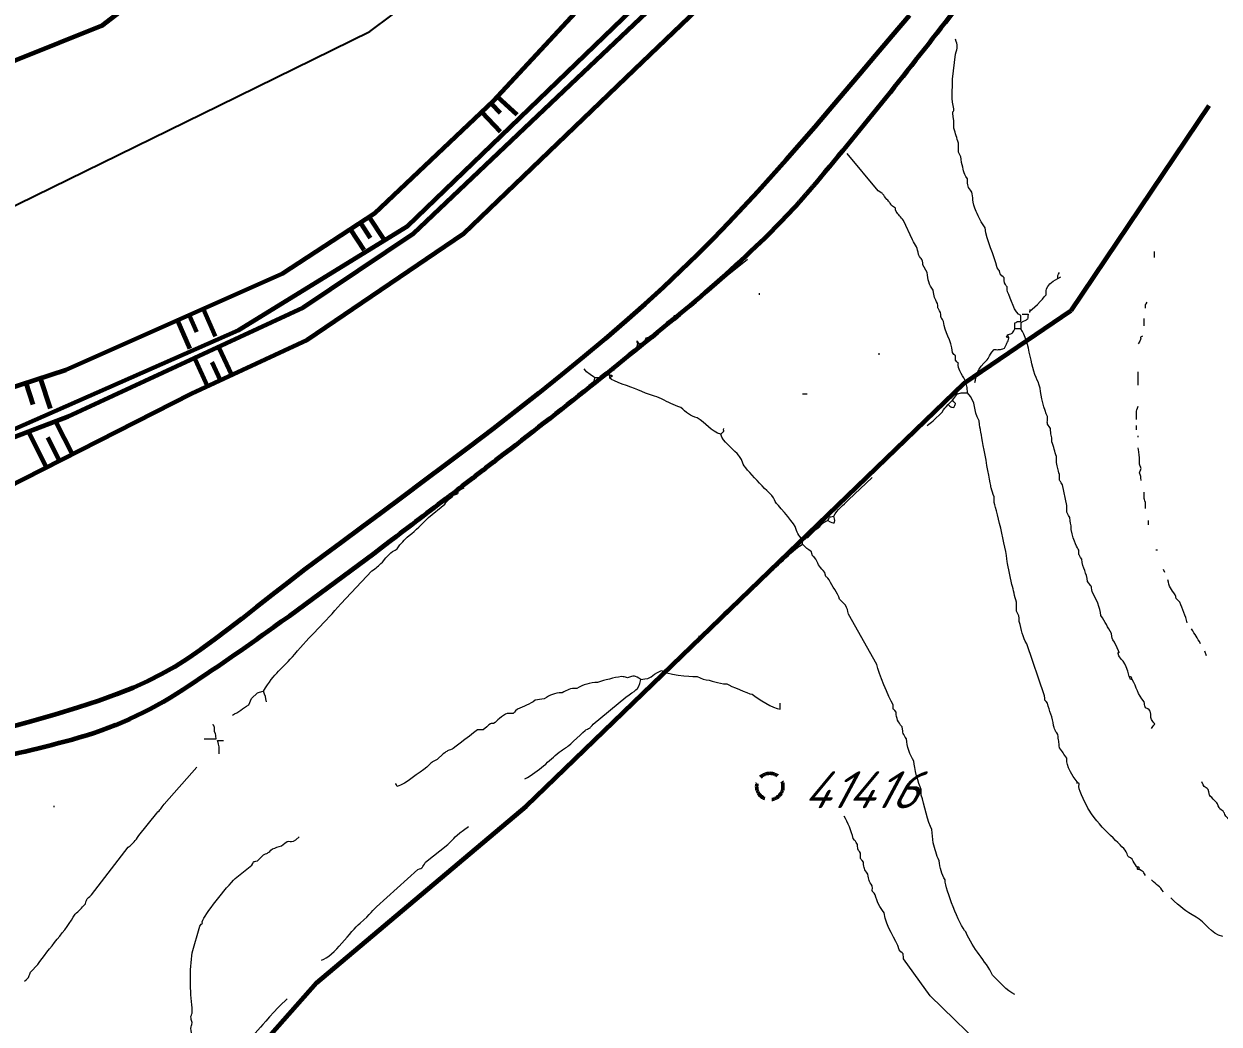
# Model space of a CAD drawing. Header units: centimetres. Extents: x -1591 to 2988, y -2086 to 1278.
# Drawn here: x 1342.4 to 1666.3, y -855.1 to -584.2 of the extents above; entities that cross this region are included whole.
import ezdxf

# ---------------------------------------------------------------- set-up
doc = ezdxf.new("R2010")
doc.units = ezdxf.units.CM
doc.header["$MEASUREMENT"] = 0
doc.linetypes.add('DASHED', pattern=[7, 5, -2, 0])
for name, color, linetype in [('layer 1', 7, 'Continuous'), ('Lines', 10, 'Continuous'), ('Дороги', 210, 'Continuous'), ('Свердловини', 90, 'Continuous')]:
    doc.layers.add(name, color=color, linetype=linetype)
doc.styles.add('style1', font='isocpeur_0.ttf', dxfattribs={"oblique": 15, "height": 10})

msp = doc.modelspace()

# ---------------------------------------------------------------- linework, layer by layer
at = {"layer": 'layer 1', "lineweight": 20}
for points, knots in [([(1612.962, -662.742), (1612.962, -662.742), (1614.572, -662.742), (1614.572, -662.742), (1614.572, -662.742), (1614.364, -664.802), (1614.551, -663.963), (1612.56, -665.156), (1612.56, -665.156), (1612.56, -665.156), (1612.56, -666.765), (1612.56, -666.765), (1612.56, -666.765), (1612.56, -666.765), (1610.951, -666.765), (1610.951, -666.765), (1610.951, -666.765), (1610.951, -666.765), (1610.951, -665.156), (1610.951, -665.156), (1610.951, -665.156), (1612.114, -664.655), (1611.097, -664.869), (1612.56, -664.754), (1612.56, -664.754), (1612.56, -664.754), (1612.56, -663.144), (1612.56, -663.144), (1612.56, -663.144), (1610.689, -662.547), (1610.047, -658.556), (1608.939, -656.707), (1608.939, -656.707), (1608.802, -654.925), (1609.036, -655.855), (1608.134, -654.293), (1608.134, -654.293), (1607.934, -652.265), (1608.478, -653.599), (1606.927, -651.879), (1606.927, -651.879), (1606.637, -650.494), (1607.042, -651.531), (1606.123, -650.269), (1606.123, -650.269), (1605.446, -646.688), (1603.182, -643.022), (1602.904, -639.406), (1602.904, -639.406), (1601.77, -637.969), (1601.223, -636.556), (1600.49, -634.981), (1600.49, -634.981), (1599.208, -632.357), (1599.73, -630.955), (1599.283, -629.75), (1599.283, -629.75), (1598.148, -628.205), (1598.119, -628.098), (1598.076, -626.129), (1598.076, -626.129), (1596.869, -624.435), (1597.081, -623.598), (1596.467, -621.704), (1596.467, -621.704), (1596.432, -620.111), (1596.345, -620.217), (1595.662, -618.887), (1595.662, -618.887), (1595.662, -618.887), (1595.662, -616.473), (1595.662, -616.473), (1595.662, -616.473), (1595.187, -615.099), (1594.896, -613.809), (1594.455, -612.45), (1594.455, -612.45), (1594.455, -612.45), (1594.455, -610.438), (1594.455, -610.438), (1594.455, -610.438), (1593.769, -606.506), (1594.45, -608.689), (1594.455, -607.219), (1594.455, -607.219), (1593.696, -604.88), (1594.053, -601.791), (1594.053, -599.173), (1594.053, -599.173), (1594.053, -599.173), (1594.857, -592.333), (1594.857, -592.333), (1594.857, -592.333), (1595.42, -590.599), (1595.529, -590.04), (1594.857, -588.31)], [0, 0, 0, 0, 0.04, 0.04, 0.04, 0.04, 0.08, 0.08, 0.08, 0.08, 0.12, 0.12, 0.12, 0.12, 0.16, 0.16, 0.16, 0.16, 0.2, 0.2, 0.2, 0.2, 0.24, 0.24, 0.24, 0.24, 0.28, 0.28, 0.28, 0.28, 0.32, 0.32, 0.32, 0.32, 0.36, 0.36, 0.36, 0.36, 0.4, 0.4, 0.4, 0.4, 0.44, 0.44, 0.44, 0.44, 0.48, 0.48, 0.48, 0.48, 0.52, 0.52, 0.52, 0.52, 0.56, 0.56, 0.56, 0.56, 0.6, 0.6, 0.6, 0.6, 0.64, 0.64, 0.64, 0.64, 0.68, 0.68, 0.68, 0.68, 0.72, 0.72, 0.72, 0.72, 0.76, 0.76, 0.76, 0.76, 0.8, 0.8, 0.8, 0.8, 0.84, 0.84, 0.84, 0.84, 0.88, 0.88, 0.88, 0.88, 0.92, 0.92, 0.92, 0.92, 1, 1, 1, 1]), ([(1595.662, -682.456), (1595.179, -683.674), (1595.26, -682.861), (1595.26, -684.468), (1595.26, -684.468), (1596.751, -683.985), (1596.411, -684.066), (1598.076, -684.066), (1598.076, -684.066), (1597.983, -679.791), (1596.511, -679.96), (1595.662, -677.226), (1595.662, -677.226), (1595.497, -675.127), (1596.008, -676.829), (1594.857, -675.214), (1594.857, -675.214), (1594.692, -673.115), (1595.203, -674.818), (1594.053, -673.203), (1594.053, -673.203), (1593.775, -669.592), (1591.873, -667.807), (1591.639, -664.754), (1591.639, -664.754), (1590.737, -663.191), (1590.971, -664.121), (1590.834, -662.339), (1590.834, -662.339), (1589.932, -660.777), (1590.166, -661.707), (1590.029, -659.925), (1590.029, -659.925), (1589.212, -658.509), (1588.954, -658.023), (1588.822, -656.304), (1588.822, -656.304), (1587.683, -654.753), (1587.257, -653.478), (1587.213, -651.476), (1587.213, -651.476), (1587.213, -651.476), (1586.044, -649.444), (1586.044, -649.444), (1586.044, -649.444), (1585.818, -647.562), (1585.868, -648.283), (1584.799, -646.648), (1584.799, -646.648), (1584.655, -644.769), (1584.017, -644.172), (1583.189, -642.625), (1583.189, -642.625), (1583.189, -642.625), (1580.775, -637.395), (1580.775, -637.395), (1580.775, -637.395), (1579.911, -636.458), (1579.528, -635.923), (1578.764, -634.981), (1578.764, -634.981), (1578.278, -633.335), (1579.107, -634.533), (1577.557, -633.371), (1577.557, -633.371), (1576.868, -632.229), (1576.961, -632.396), (1575.947, -631.36), (1575.947, -631.36), (1574.937, -629.897), (1575.399, -630.359), (1573.936, -629.348), (1573.936, -629.348), (1573.936, -629.348), (1565.487, -619.29), (1565.487, -619.29)], [0, 0, 0, 0, 0.05, 0.05, 0.05, 0.05, 0.1, 0.1, 0.1, 0.1, 0.15, 0.15, 0.15, 0.15, 0.2, 0.2, 0.2, 0.2, 0.25, 0.25, 0.25, 0.25, 0.3, 0.3, 0.3, 0.3, 0.35, 0.35, 0.35, 0.35, 0.4, 0.4, 0.4, 0.4, 0.45, 0.45, 0.45, 0.45, 0.5, 0.5, 0.5, 0.5, 0.55, 0.55, 0.55, 0.55, 0.6, 0.6, 0.6, 0.6, 0.65, 0.65, 0.65, 0.65, 0.7, 0.7, 0.7, 0.7, 0.75, 0.75, 0.75, 0.75, 0.8, 0.8, 0.8, 0.8, 0.85, 0.85, 0.85, 0.85, 0.9, 0.9, 0.9, 0.9, 1, 1, 1, 1]), ([(1502.32, -678.031), (1502.32, -678.031), (1502.32, -678.031), (1502.32, -678.031), (1502.32, -678.031), (1502.78, -676.472), (1501.914, -677.591), (1503.527, -676.421), (1503.527, -676.421), (1505.359, -673.491), (1508.471, -673.693), (1508.757, -670.789), (1508.757, -670.789), (1508.757, -670.789), (1509.16, -670.789), (1509.16, -670.789), (1509.16, -670.789), (1510.939, -670.265), (1510.076, -670.765), (1511.171, -669.179), (1511.171, -669.179), (1512.891, -668.685), (1512.155, -668.969), (1513.585, -667.57), (1513.585, -667.57), (1515.231, -667.085), (1514.033, -667.912), (1515.195, -666.363), (1515.195, -666.363), (1516.596, -665.445), (1515.86, -666.121), (1516.804, -664.754), (1516.804, -664.754), (1518.623, -663.967), (1517.672, -664.707), (1518.816, -663.144), (1518.816, -663.144), (1520.536, -662.65), (1519.799, -662.934), (1521.23, -661.535), (1521.23, -661.535), (1522.627, -660.591), (1523.187, -659.98), (1524.448, -658.718), (1524.448, -658.718), (1525.831, -657.814), (1527.106, -656.825), (1528.472, -655.902), (1528.472, -655.902), (1528.472, -655.902), (1538.53, -647.855), (1538.53, -647.855)], [0, 0, 0, 0, 0.0714286, 0.0714286, 0.0714286, 0.0714286, 0.1428571, 0.1428571, 0.1428571, 0.1428572, 0.2142857, 0.2142857, 0.2142857, 0.2142857, 0.2857143, 0.2857143, 0.2857143, 0.2857143, 0.3571429, 0.3571429, 0.3571429, 0.3571429, 0.4285714, 0.4285714, 0.4285714, 0.4285714, 0.5, 0.5, 0.5, 0.5, 0.5714286, 0.5714286, 0.5714286, 0.5714286, 0.6428571, 0.6428571, 0.6428571, 0.6428572, 0.7142857, 0.7142857, 0.7142857, 0.7142857, 0.7857143, 0.7857143, 0.7857143, 0.7857143, 0.8571429, 0.8571429, 0.8571429, 0.8571429, 1, 1, 1, 1]), ([(1614.974, -661.535), (1614.974, -661.535), (1614.974, -661.535), (1614.974, -661.535), (1614.974, -661.535), (1614.974, -661.535), (1614.974, -661.937), (1614.974, -661.937), (1614.974, -661.937), (1616.586, -660.951), (1619.361, -657.607), (1619.4, -657.511), (1619.4, -657.511), (1619.537, -657.176), (1618.575, -655.108), (1622.618, -653.086), (1622.618, -653.086), (1622.618, -651.65), (1622.575, -652.404), (1623.021, -651.476)], [0, 0, 0, 0, 0.1666667, 0.1666667, 0.1666667, 0.1666667, 0.3333333, 0.3333333, 0.3333333, 0.3333333, 0.5, 0.5, 0.5, 0.5, 0.6666667, 0.6666667, 0.6666667, 0.6666667, 1, 1, 1, 1]), ([(1608.939, -668.375), (1608.756, -669.12), (1608.15, -668.729), (1609.341, -669.179), (1609.341, -669.179), (1609.341, -669.179), (1608.939, -668.375), (1608.939, -668.375), (1608.939, -668.375), (1610.633, -667.887), (1609.983, -668.313), (1610.951, -666.765)], [0, 0, 0, 0, 0.25, 0.25, 0.25, 0.25, 0.5, 0.5, 0.5, 0.5, 1, 1, 1, 1]), ([(1641.931, -760.912), (1642.318, -761.938), (1641.709, -761.329), (1642.735, -761.716), (1642.735, -761.716), (1642.348, -760.69), (1642.957, -761.299), (1641.931, -760.912), (1641.931, -760.912), (1641.014, -756.563), (1639.381, -756.151), (1639.114, -755.279), (1639.114, -755.279), (1638.422, -753.019), (1640.402, -756.648), (1637.907, -751.658), (1637.907, -751.658), (1637.259, -750.394), (1637.246, -750.701), (1637.102, -749.244), (1637.102, -749.244), (1636.089, -747.552), (1635.414, -746.141), (1634.286, -744.416), (1634.286, -744.416), (1634.128, -742.362), (1632.901, -739.697), (1631.872, -737.979), (1631.872, -737.979), (1631.685, -736.076), (1631.734, -736.797), (1630.665, -735.162), (1630.665, -735.162), (1630.489, -732.867), (1629.252, -731.681), (1629.056, -729.127), (1629.056, -729.127), (1628.154, -727.565), (1628.388, -728.495), (1628.251, -726.713), (1628.251, -726.713), (1628.035, -726.13), (1626.874, -724.617), (1626.239, -721.081), (1626.239, -721.081), (1626.205, -719.49), (1625.951, -719.345), (1625.837, -717.862), (1625.837, -717.862), (1624.811, -716.083), (1625.032, -716.793), (1625.032, -714.643), (1625.032, -714.643), (1625.032, -714.643), (1623.825, -709.01), (1623.825, -709.01), (1623.825, -709.01), (1622.848, -707.317), (1623.065, -708.211), (1623.021, -706.194), (1623.021, -706.194), (1622.616, -704.944), (1622.621, -704.225), (1622.216, -702.975), (1622.216, -702.975), (1622.216, -702.975), (1622.216, -701.366), (1622.216, -701.366), (1622.216, -701.366), (1621.775, -700.007), (1621.485, -698.717), (1621.009, -697.343), (1621.009, -697.343), (1620.972, -695.656), (1620.643, -695.408), (1620.607, -693.722), (1620.607, -693.722), (1619.41, -692.042), (1619.802, -692.716), (1619.802, -690.503), (1619.802, -690.503), (1618.882, -688.711), (1617.952, -684.96), (1617.79, -682.859), (1617.79, -682.859), (1617.435, -681.87), (1617.566, -682.169), (1617.388, -681.249), (1617.388, -681.249), (1615.332, -678.364), (1614.971, -670.049), (1612.56, -666.765)], [0, 0, 0, 0, 0.0416667, 0.0416667, 0.0416667, 0.0416667, 0.0833333, 0.0833333, 0.0833333, 0.0833333, 0.125, 0.125, 0.125, 0.125, 0.1666667, 0.1666667, 0.1666667, 0.1666667, 0.2083333, 0.2083333, 0.2083333, 0.2083333, 0.25, 0.25, 0.25, 0.25, 0.2916667, 0.2916667, 0.2916667, 0.2916667, 0.3333333, 0.3333333, 0.3333333, 0.3333333, 0.375, 0.375, 0.375, 0.375, 0.4166667, 0.4166667, 0.4166667, 0.4166667, 0.4583333, 0.4583333, 0.4583333, 0.4583333, 0.5, 0.5, 0.5, 0.5, 0.5416667, 0.5416667, 0.5416667, 0.5416667, 0.5833333, 0.5833333, 0.5833333, 0.5833333, 0.625, 0.625, 0.625, 0.625, 0.6666667, 0.6666667, 0.6666667, 0.6666667, 0.7083333, 0.7083333, 0.7083333, 0.7083333, 0.75, 0.75, 0.75, 0.75, 0.7916667, 0.7916667, 0.7916667, 0.7916667, 0.8333333, 0.8333333, 0.8333333, 0.8333333, 0.875, 0.875, 0.875, 0.875, 0.9166667, 0.9166667, 0.9166667, 0.9166667, 1, 1, 1, 1]), ([(1600.088, -681.249), (1600.656, -679.497), (1600.278, -678.503), (1602.502, -676.019), (1602.502, -676.019), (1604.285, -674.682), (1603.498, -674.369), (1605.318, -672.398), (1605.318, -672.398), (1606.983, -672.398), (1606.643, -672.479), (1608.134, -671.996), (1608.134, -671.996), (1608.674, -670.886), (1609.016, -670.405), (1609.341, -669.179)], [0, 0, 0, 0, 0.2, 0.2, 0.2, 0.2, 0.4, 0.4, 0.4, 0.4, 0.6, 0.6, 0.6, 0.6, 1, 1, 1, 1]), ([(1479.387, -694.929), (1479.387, -694.929), (1484.221, -691.719), (1484.221, -691.719), (1484.221, -691.719), (1485.553, -690.401), (1486.948, -688.978), (1488.641, -688.491), (1488.641, -688.491), (1489.245, -687.328), (1488.684, -687.888), (1489.848, -687.284), (1489.848, -687.284), (1490.702, -686.151), (1491.764, -685.348), (1493.066, -684.468), (1493.066, -684.468), (1493.066, -684.468), (1494.676, -682.859), (1494.676, -682.859), (1494.676, -682.859), (1494.676, -682.859), (1496.708, -681.689), (1496.708, -681.689), (1496.708, -681.689), (1497.043, -680.663), (1496.912, -680.962), (1497.09, -680.042)], [0, 0, 0, 0, 0.125, 0.125, 0.125, 0.125, 0.25, 0.25, 0.25, 0.25, 0.375, 0.375, 0.375, 0.375, 0.5, 0.5, 0.5, 0.5, 0.625, 0.625, 0.625, 0.625, 0.75, 0.75, 0.75, 0.75, 1, 1, 1, 1]), ([(1501.113, -679.238), (1501.113, -679.238), (1501.113, -680.042), (1501.113, -680.042), (1501.113, -680.042), (1502.169, -679.189), (1502.214, -679.698), (1501.113, -679.238), (1501.113, -679.238), (1499.347, -679.571), (1499.064, -679.999), (1497.09, -680.042), (1497.09, -680.042), (1495.877, -678.949), (1495.098, -678.843), (1494.273, -677.628)], [0, 0, 0, 0, 0.2, 0.2, 0.2, 0.2, 0.4, 0.4, 0.4, 0.4, 0.6, 0.6, 0.6, 0.6, 1, 1, 1, 1]), ([(1532.093, -743.611), (1533.727, -742.103), (1535.498, -740.664), (1537.323, -739.588), (1537.323, -739.588), (1538.476, -737.92), (1538.479, -738.168), (1540.14, -737.174), (1540.14, -737.174), (1540.14, -737.174), (1544.163, -733.151), (1544.163, -733.151), (1544.163, -733.151), (1546.358, -731.36), (1551.518, -725.907), (1553.417, -725.104), (1553.417, -725.104), (1553.417, -725.104), (1553.417, -723.897), (1553.417, -723.897), (1553.417, -723.897), (1552.223, -722.573), (1551.843, -721.925), (1551.405, -720.276), (1551.405, -720.276), (1550.631, -718.754), (1546.188, -713.859), (1546.175, -713.839), (1546.175, -713.839), (1546.069, -713.592), (1545.492, -712.487), (1545.37, -712.229), (1545.37, -712.229), (1545.332, -712.175), (1538.54, -705.54), (1537.323, -703.378), (1537.323, -703.378), (1536.868, -701.793), (1536.638, -701.928), (1535.714, -700.561), (1535.714, -700.561), (1534.144, -698.991), (1531.868, -697.347), (1531.288, -695.331), (1531.288, -695.331), (1528.614, -694.604), (1527.181, -692.087), (1524.851, -690.905), (1524.851, -690.905), (1523.123, -690.446), (1521.812, -689.369), (1520.425, -688.089), (1520.425, -688.089), (1518.24, -687.333), (1517.215, -686.756), (1515.195, -685.675), (1515.195, -685.675), (1513.644, -684.9), (1511.784, -684.74), (1508.757, -683.261), (1508.757, -683.261), (1506.861, -682.334), (1502.056, -681.14), (1501.113, -680.042)], [0, 0, 0, 0, 0.0588235, 0.0588235, 0.0588235, 0.0588235, 0.1176471, 0.1176471, 0.1176471, 0.1176471, 0.1764706, 0.1764706, 0.1764706, 0.1764706, 0.2352941, 0.2352941, 0.2352941, 0.2352941, 0.2941176, 0.2941176, 0.2941176, 0.2941177, 0.3529412, 0.3529412, 0.3529412, 0.3529412, 0.4117647, 0.4117647, 0.4117647, 0.4117647, 0.4705882, 0.4705882, 0.4705882, 0.4705882, 0.5294118, 0.5294118, 0.5294118, 0.5294118, 0.5882353, 0.5882353, 0.5882353, 0.5882353, 0.6470588, 0.6470588, 0.6470588, 0.6470588, 0.7058824, 0.7058824, 0.7058824, 0.7058824, 0.7647059, 0.7647059, 0.7647059, 0.7647059, 0.8235294, 0.8235294, 0.8235294, 0.8235294, 0.8823529, 0.8823529, 0.8823529, 0.882353, 1, 1, 1, 1]), ([(1594.053, -686.077), (1594.053, -686.077), (1592.846, -687.284), (1592.846, -687.284), (1592.846, -687.284), (1594.465, -688.564), (1592.882, -687.759), (1594.455, -688.089), (1594.455, -688.089), (1595.023, -686.304), (1595.192, -687.728), (1594.053, -686.077), (1594.053, -686.077), (1594.648, -685.372), (1594.795, -685.198), (1595.26, -684.468)], [0, 0, 0, 0, 0.2, 0.2, 0.2, 0.2, 0.4, 0.4, 0.4, 0.4, 0.6, 0.6, 0.6, 0.6, 1, 1, 1, 1]), ([(1643.942, -812.411), (1644.33, -813.437), (1643.721, -812.828), (1644.747, -813.215), (1644.747, -813.215), (1644.36, -812.189), (1644.968, -812.798), (1643.942, -812.411), (1643.942, -812.411), (1643.454, -811.681), (1643.134, -811.159), (1642.735, -810.399), (1642.735, -810.399), (1641.173, -809.255), (1641.912, -810.207), (1641.126, -808.387), (1641.126, -808.387), (1639.735, -806.247), (1634.451, -802.503), (1631.067, -797.122), (1631.067, -797.122), (1630.306, -795.911), (1628.38, -792.076), (1628.251, -790.685), (1628.251, -790.685), (1628.435, -789.463), (1628.514, -790.228), (1627.849, -789.478), (1627.849, -789.478), (1624.564, -785.427), (1625.035, -783.049), (1625.032, -783.04), (1625.032, -783.04), (1624.132, -781.899), (1623.921, -781.365), (1623.021, -780.224), (1623.021, -780.224), (1622.984, -778.537), (1622.655, -778.29), (1622.618, -776.603), (1622.618, -776.603), (1621.586, -775.196), (1621.976, -775.82), (1621.411, -774.189), (1621.411, -774.189), (1621.241, -771.968), (1620.218, -770.352), (1619.802, -768.154), (1619.802, -768.154), (1618.606, -766.512), (1619.204, -768.237), (1618.997, -766.142), (1618.997, -766.142), (1618.997, -766.142), (1614.169, -752.06), (1614.169, -752.06), (1614.169, -752.06), (1612.914, -750.299), (1612.905, -748.184), (1612.158, -746.025), (1612.158, -746.025), (1612.123, -744.433), (1612.036, -744.539), (1611.353, -743.209), (1611.353, -743.209), (1611.353, -743.209), (1611.353, -740.795), (1611.353, -740.795), (1611.353, -740.795), (1610.82, -739.153), (1610.658, -737.546), (1610.146, -735.967), (1610.146, -735.967), (1610.146, -735.967), (1608.939, -730.334), (1608.939, -730.334), (1608.939, -730.334), (1608.885, -727.856), (1606.179, -716.328), (1605.318, -713.839), (1605.318, -713.839), (1605.318, -713.839), (1605.318, -712.229), (1605.318, -712.229), (1605.318, -712.229), (1605.039, -711.424), (1604.792, -710.621), (1604.513, -709.815), (1604.513, -709.815), (1604.513, -709.815), (1601.753, -694.9), (1601.753, -694.9), (1601.753, -694.9), (1601.583, -693.445), (1601.329, -693.301), (1601.295, -691.71), (1601.295, -691.71), (1599.529, -688.651), (1600.714, -686.923), (1598.076, -684.066)], [0, 0, 0, 0, 0.0384615, 0.0384615, 0.0384615, 0.0384615, 0.0769231, 0.0769231, 0.0769231, 0.0769231, 0.1153846, 0.1153846, 0.1153846, 0.1153846, 0.1538462, 0.1538462, 0.1538462, 0.1538462, 0.1923077, 0.1923077, 0.1923077, 0.1923077, 0.2307692, 0.2307692, 0.2307692, 0.2307692, 0.2692308, 0.2692308, 0.2692308, 0.2692308, 0.3076923, 0.3076923, 0.3076923, 0.3076923, 0.3461538, 0.3461538, 0.3461538, 0.3461539, 0.3846154, 0.3846154, 0.3846154, 0.3846154, 0.4230769, 0.4230769, 0.4230769, 0.4230769, 0.4615385, 0.4615385, 0.4615385, 0.4615385, 0.5, 0.5, 0.5, 0.5, 0.5384615, 0.5384615, 0.5384615, 0.5384615, 0.5769231, 0.5769231, 0.5769231, 0.5769231, 0.6153846, 0.6153846, 0.6153846, 0.6153846, 0.6538462, 0.6538462, 0.6538462, 0.6538462, 0.6923077, 0.6923077, 0.6923077, 0.6923077, 0.7307692, 0.7307692, 0.7307692, 0.7307692, 0.7692308, 0.7692308, 0.7692308, 0.7692308, 0.8076923, 0.8076923, 0.8076923, 0.8076923, 0.8461538, 0.8461538, 0.8461538, 0.8461539, 0.8846154, 0.8846154, 0.8846154, 0.8846154, 0.9230769, 0.9230769, 0.9230769, 0.9230769, 1, 1, 1, 1]), ([(1587.213, -692.917), (1587.925, -692.354), (1588.074, -692.189), (1588.822, -691.71), (1588.822, -691.71), (1588.822, -691.71), (1591.236, -689.296), (1591.236, -689.296), (1591.236, -689.296), (1591.892, -688.316), (1591.976, -688.226), (1592.846, -687.284)], [0, 0, 0, 0, 0.25, 0.25, 0.25, 0.25, 0.5, 0.5, 0.5, 0.5, 1, 1, 1, 1]), ([(1645.149, -707.803), (1645.045, -706.479), (1645.157, -707.03), (1644.747, -705.792), (1644.747, -705.792), (1645.272, -704.054), (1645.272, -705.115), (1644.747, -703.378), (1644.747, -703.378), (1644.59, -702.32), (1645.003, -702.36), (1644.345, -698.952)], [0, 0, 0, 0, 0.25, 0.25, 0.25, 0.25, 0.5, 0.5, 0.5, 0.5, 1, 1, 1, 1]), ([(1553.417, -723.897), (1553.523, -723.851), (1554.919, -723.138), (1555.026, -723.092), (1555.026, -723.092), (1555.026, -723.092), (1557.038, -721.081), (1557.038, -721.081), (1557.038, -721.081), (1558.826, -719.872), (1558.634, -719.172), (1560.256, -718.667), (1560.256, -718.667), (1561.13, -717.332), (1560.375, -717.864), (1561.866, -717.46), (1561.866, -717.46), (1562.879, -715.803), (1564.423, -714.5), (1565.889, -713.034), (1565.889, -713.034), (1565.889, -713.034), (1572.326, -706.999), (1572.326, -706.999)], [0, 0, 0, 0, 0.1428571, 0.1428571, 0.1428571, 0.1428572, 0.2857143, 0.2857143, 0.2857143, 0.2857143, 0.4285714, 0.4285714, 0.4285714, 0.4285714, 0.5714286, 0.5714286, 0.5714286, 0.5714286, 0.7142857, 0.7142857, 0.7142857, 0.7142857, 1, 1, 1, 1]), ([(1398.92, -771.373), (1400.591, -770.559), (1401.78, -769.58), (1403.346, -768.556), (1403.346, -768.556), (1403.346, -768.556), (1404.094, -766.918), (1404.094, -766.918), (1404.094, -766.918), (1404.094, -766.918), (1405.76, -765.338), (1405.76, -765.338), (1405.76, -765.338), (1406.748, -764.982), (1406.449, -765.113), (1407.369, -764.935), (1407.369, -764.935), (1410.333, -759.729), (1412.459, -758.948), (1415.818, -754.877), (1415.818, -754.877), (1419.889, -749.942), (1424.061, -746.323), (1428.29, -741.197), (1428.29, -741.197), (1428.29, -741.197), (1436.739, -732.346), (1436.739, -732.346), (1436.739, -732.346), (1438.004, -731.491), (1438.399, -731.088), (1439.556, -729.932), (1439.556, -729.932), (1442.392, -726.477), (1442.794, -727.019), (1443.579, -726.311), (1443.579, -726.311), (1444.603, -724.795), (1445.436, -724.051), (1446.798, -722.69), (1446.798, -722.69), (1448.71, -721.397), (1450.3, -719.59), (1452.028, -717.862), (1452.028, -717.862), (1452.028, -717.862), (1456.454, -714.241), (1456.454, -714.241), (1456.454, -714.241), (1457.395, -712.955), (1457.597, -713), (1458.868, -711.827), (1458.868, -711.827), (1461.54, -710.974), (1458.498, -711.193), (1461.684, -709.815)], [0, 0, 0, 0, 0.0666667, 0.0666667, 0.0666667, 0.0666667, 0.1333333, 0.1333333, 0.1333333, 0.1333333, 0.2, 0.2, 0.2, 0.2, 0.2666667, 0.2666667, 0.2666667, 0.2666667, 0.3333333, 0.3333333, 0.3333333, 0.3333333, 0.4, 0.4, 0.4, 0.4, 0.4666667, 0.4666667, 0.4666667, 0.4666667, 0.5333333, 0.5333333, 0.5333333, 0.5333333, 0.6, 0.6, 0.6, 0.6, 0.6666667, 0.6666667, 0.6666667, 0.6666667, 0.7333333, 0.7333333, 0.7333333, 0.7333333, 0.8, 0.8, 0.8, 0.8, 0.8666667, 0.8666667, 0.8666667, 0.8666667, 1, 1, 1, 1]), ([(1646.356, -715.448), (1646.356, -715.448), (1646.356, -713.839), (1646.356, -713.839), (1646.356, -713.839), (1645.873, -712.347), (1645.954, -712.687), (1645.954, -711.022)], [0, 0, 0, 0, 0.3333333, 0.3333333, 0.3333333, 0.3333333, 1, 1, 1, 1]), ([(1610.951, -847.012), (1608.676, -846.05), (1606.791, -843.657), (1604.916, -841.781), (1604.916, -841.781), (1602.976, -837.795), (1599.587, -834.885), (1597.674, -830.114), (1597.674, -830.114), (1595.912, -828.206), (1592.098, -818.633), (1592.041, -816.032), (1592.041, -816.032), (1591.11, -814.418), (1590.58, -812.737), (1590.432, -810.801), (1590.432, -810.801), (1589.527, -809.234), (1589.42, -807.701), (1588.822, -805.973), (1588.822, -805.973), (1588.822, -805.973), (1588.42, -802.352), (1588.42, -802.352), (1588.42, -802.352), (1587.439, -800.653), (1586.336, -795.356), (1585.603, -793.099), (1585.603, -793.099), (1585.603, -793.099), (1585.603, -791.489), (1585.603, -791.489), (1585.603, -791.489), (1584.735, -789.984), (1583.734, -785.689), (1583.592, -783.845), (1583.592, -783.845), (1582.432, -782.217), (1581.736, -779.838), (1581.58, -777.81), (1581.58, -777.81), (1580.561, -776.38), (1580.704, -776.345), (1580.373, -774.591), (1580.373, -774.591), (1579.193, -773.096), (1578.911, -772.487), (1578.764, -770.568), (1578.764, -770.568), (1577.568, -768.926), (1578.166, -770.651), (1577.959, -768.556), (1577.959, -768.556), (1576.758, -766.475), (1574.017, -759.985), (1573.533, -757.693), (1573.533, -757.693), (1573.533, -757.693), (1565.889, -744.014), (1565.889, -744.014), (1565.889, -744.014), (1565.636, -742.812), (1565.525, -742.699), (1565.084, -741.6), (1565.084, -741.6), (1565.084, -741.6), (1563.475, -739.99), (1563.475, -739.99), (1563.475, -739.99), (1562.936, -738.115), (1561.385, -736.57), (1560.659, -734.76), (1560.659, -734.76), (1559.3, -733.285), (1559.901, -734.311), (1559.452, -732.748), (1559.452, -732.748), (1558.118, -731.303), (1557.756, -730.826), (1557.038, -729.127), (1557.038, -729.127), (1555.679, -727.652), (1556.28, -728.679), (1555.831, -727.116), (1555.831, -727.116), (1554.7, -726.351), (1554.475, -726.139), (1553.417, -725.104)], [0, 0, 0, 0, 0.0434783, 0.0434783, 0.0434783, 0.0434783, 0.0869565, 0.0869565, 0.0869565, 0.0869565, 0.1304348, 0.1304348, 0.1304348, 0.1304348, 0.173913, 0.173913, 0.173913, 0.1739131, 0.2173913, 0.2173913, 0.2173913, 0.2173913, 0.2608696, 0.2608696, 0.2608696, 0.2608696, 0.3043478, 0.3043478, 0.3043478, 0.3043478, 0.3478261, 0.3478261, 0.3478261, 0.3478261, 0.3913043, 0.3913043, 0.3913043, 0.3913044, 0.4347826, 0.4347826, 0.4347826, 0.4347826, 0.4782609, 0.4782609, 0.4782609, 0.4782609, 0.5217391, 0.5217391, 0.5217391, 0.5217391, 0.5652174, 0.5652174, 0.5652174, 0.5652174, 0.6086957, 0.6086957, 0.6086957, 0.6086957, 0.6521739, 0.6521739, 0.6521739, 0.6521739, 0.6956522, 0.6956522, 0.6956522, 0.6956522, 0.7391304, 0.7391304, 0.7391304, 0.7391304, 0.7826087, 0.7826087, 0.7826087, 0.7826087, 0.826087, 0.826087, 0.826087, 0.826087, 0.8695652, 0.8695652, 0.8695652, 0.8695652, 0.9130435, 0.9130435, 0.9130435, 0.9130435, 1, 1, 1, 1]), ([(1657.622, -746.428), (1657.253, -744.478), (1656.341, -742.619), (1655.61, -740.795), (1655.61, -740.795), (1654.251, -739.32), (1654.852, -740.346), (1654.403, -738.783), (1654.403, -738.783), (1653.265, -737.341), (1652.764, -736.53), (1652.391, -734.76)], [0, 0, 0, 0, 0.25, 0.25, 0.25, 0.25, 0.5, 0.5, 0.5, 0.5, 1, 1, 1, 1]), ([(1509.562, -761.716), (1507.965, -760.579), (1507.764, -760.606), (1505.941, -761.314), (1505.941, -761.314), (1504.952, -760.958), (1505.251, -761.089), (1504.332, -760.912), (1504.332, -760.912), (1502.245, -761.306), (1499.86, -761.841), (1497.894, -762.521), (1497.894, -762.521), (1495.785, -762.567), (1493.98, -763.139), (1492.262, -764.131), (1492.262, -764.131), (1490.386, -764.171), (1489.756, -764.462), (1488.238, -765.338), (1488.238, -765.338), (1486.041, -765.385), (1485.171, -765.892), (1483.41, -766.947), (1483.41, -766.947), (1482.455, -767.02), (1481.891, -767.18), (1480.996, -767.349), (1480.996, -767.349), (1479.521, -768.432), (1477.821, -769.1), (1476.168, -769.763), (1476.168, -769.763), (1474.45, -771.312), (1475.607, -770.921), (1473.352, -770.97), (1473.352, -770.97), (1472.239, -771.272), (1470.135, -773.383), (1470.133, -773.384), (1470.133, -773.384), (1468.651, -774.29), (1469.824, -772.486), (1466.914, -775.396), (1466.914, -775.396), (1466.914, -775.396), (1465.305, -775.396), (1465.305, -775.396), (1465.305, -775.396), (1465.305, -775.396), (1458.465, -780.626), (1458.465, -780.626), (1458.465, -780.626), (1457.018, -781.011), (1457.313, -781.008), (1456.051, -781.833), (1456.051, -781.833), (1456.051, -781.833), (1454.442, -783.443), (1454.442, -783.443), (1454.442, -783.443), (1452.691, -784.183), (1453.099, -784.014), (1451.626, -785.454), (1451.626, -785.454), (1449.454, -786.921), (1445.906, -790.066), (1443.579, -790.685), (1443.579, -790.685), (1443.579, -790.685), (1443.177, -789.88), (1443.177, -789.88)], [0, 0, 0, 0, 0.0526316, 0.0526316, 0.0526316, 0.0526316, 0.1052632, 0.1052632, 0.1052632, 0.1052632, 0.1578947, 0.1578947, 0.1578947, 0.1578947, 0.2105263, 0.2105263, 0.2105263, 0.2105263, 0.2631579, 0.2631579, 0.2631579, 0.2631579, 0.3157895, 0.3157895, 0.3157895, 0.3157895, 0.3684211, 0.3684211, 0.3684211, 0.3684211, 0.4210526, 0.4210526, 0.4210526, 0.4210526, 0.4736842, 0.4736842, 0.4736842, 0.4736842, 0.5263158, 0.5263158, 0.5263158, 0.5263158, 0.5789474, 0.5789474, 0.5789474, 0.5789474, 0.6315789, 0.6315789, 0.6315789, 0.631579, 0.6842105, 0.6842105, 0.6842105, 0.6842105, 0.7368421, 0.7368421, 0.7368421, 0.7368421, 0.7894737, 0.7894737, 0.7894737, 0.7894737, 0.8421053, 0.8421053, 0.8421053, 0.8421053, 0.8947368, 0.8947368, 0.8947368, 0.8947369, 1, 1, 1, 1]), ([(1478.18, -788.673), (1482.139, -786.555), (1484.7, -783.686), (1487.434, -781.431), (1487.434, -781.431), (1488.272, -780.864), (1488.985, -780.331), (1489.848, -779.822), (1489.848, -779.822), (1489.848, -779.822), (1494.676, -775.396), (1494.676, -775.396), (1494.676, -775.396), (1496.067, -774.703), (1495.734, -775.059), (1496.687, -773.787), (1496.687, -773.787), (1496.687, -773.787), (1505.539, -766.545), (1505.539, -766.545), (1505.539, -766.545), (1508.112, -764.421), (1508.942, -764.999), (1509.562, -761.716), (1509.562, -761.716), (1513.279, -761.431), (1511.597, -760.824), (1515.195, -759.302), (1515.195, -759.302), (1518.777, -761.141), (1524.561, -760.848), (1524.851, -760.912), (1524.851, -760.912), (1524.851, -760.912), (1526.489, -761.66), (1526.489, -761.66), (1526.489, -761.66), (1528.837, -761.899), (1530.441, -762.87), (1532.897, -762.923), (1532.897, -762.923), (1533.993, -763.556), (1538.579, -765.496), (1539.737, -765.74), (1539.737, -765.74), (1541.395, -767.048), (1545.369, -769.565), (1547.382, -769.763), (1547.382, -769.763), (1547.382, -769.763), (1547.382, -768.154), (1547.382, -768.154)], [0, 0, 0, 0, 0.0714286, 0.0714286, 0.0714286, 0.0714286, 0.1428571, 0.1428571, 0.1428571, 0.1428572, 0.2142857, 0.2142857, 0.2142857, 0.2142857, 0.2857143, 0.2857143, 0.2857143, 0.2857143, 0.3571429, 0.3571429, 0.3571429, 0.3571429, 0.4285714, 0.4285714, 0.4285714, 0.4285714, 0.5, 0.5, 0.5, 0.5, 0.5714286, 0.5714286, 0.5714286, 0.5714286, 0.6428571, 0.6428571, 0.6428571, 0.6428572, 0.7142857, 0.7142857, 0.7142857, 0.7142857, 0.7857143, 0.7857143, 0.7857143, 0.7857143, 0.8571429, 0.8571429, 0.8571429, 0.8571429, 1, 1, 1, 1]), ([(1647.966, -774.994), (1649.144, -773.287), (1649.144, -774.286), (1647.966, -772.58), (1647.966, -772.58), (1647.458, -771.152), (1648.33, -770.101), (1646.356, -769.361), (1646.356, -769.361), (1646, -768.372), (1646.132, -768.671), (1645.954, -767.752), (1645.954, -767.752), (1644.144, -765.744), (1644.008, -763.921), (1642.735, -761.716)], [0, 0, 0, 0, 0.2, 0.2, 0.2, 0.2, 0.4, 0.4, 0.4, 0.4, 0.6, 0.6, 0.6, 0.6, 1, 1, 1, 1]), ([(1391.276, -777.81), (1391.276, -777.81), (1394.494, -777.81), (1394.494, -777.81), (1394.494, -777.81), (1394.386, -776.428), (1394.509, -777.085), (1394.092, -775.798), (1394.092, -775.798), (1394.092, -774.181), (1394.161, -775.002), (1393.69, -773.787)], [0, 0, 0, 0, 0.25, 0.25, 0.25, 0.25, 0.5, 0.5, 0.5, 0.5, 1, 1, 1, 1]), ([(1395.299, -781.833), (1395.299, -780.005), (1395.438, -779.882), (1394.897, -778.212), (1394.897, -778.212), (1394.897, -778.212), (1396.506, -778.212), (1396.506, -778.212)], [0, 0, 0, 0, 0.3333333, 0.3333333, 0.3333333, 0.3333333, 1, 1, 1, 1]), ([(1342.593, -843.391), (1343.881, -842.392), (1343.554, -842.593), (1344.202, -840.977), (1344.202, -840.977), (1344.202, -840.977), (1346.214, -838.965), (1346.214, -838.965), (1346.214, -838.965), (1349.091, -834.565), (1353.952, -829.623), (1356.272, -825.286), (1356.272, -825.286), (1357.555, -824.346), (1357.84, -823.745), (1359.089, -822.469), (1359.089, -822.469), (1359.583, -820.749), (1359.298, -821.486), (1360.698, -820.055), (1360.698, -820.055), (1360.698, -820.055), (1370.7, -807.152), (1370.7, -807.152), (1370.7, -807.152), (1372.155, -806.157), (1372.566, -805.451), (1373.573, -803.962), (1373.573, -803.962), (1373.573, -803.962), (1378.401, -797.927), (1378.401, -797.927), (1378.401, -797.927), (1379.436, -796.868), (1379.648, -796.643), (1380.412, -795.513), (1380.412, -795.513), (1380.412, -795.513), (1389.264, -785.454), (1389.264, -785.454)], [0, 0, 0, 0, 0.0909091, 0.0909091, 0.0909091, 0.0909091, 0.1818182, 0.1818182, 0.1818182, 0.1818182, 0.2727273, 0.2727273, 0.2727273, 0.2727273, 0.3636364, 0.3636364, 0.3636364, 0.3636364, 0.4545455, 0.4545455, 0.4545455, 0.4545455, 0.5454545, 0.5454545, 0.5454545, 0.5454546, 0.6363636, 0.6363636, 0.6363636, 0.6363636, 0.7272727, 0.7272727, 0.7272727, 0.7272727, 0.8181818, 0.8181818, 0.8181818, 0.8181818, 1, 1, 1, 1]), ([(1744.124, -853.851), (1744.124, -853.851), (1744.929, -853.851), (1744.929, -853.851), (1744.929, -853.851), (1744.294, -853.01), (1744.759, -853.01), (1744.124, -853.851), (1744.124, -853.851), (1742.358, -853.518), (1741.022, -852.721), (1739.296, -851.84), (1739.296, -851.84), (1737.769, -851.023), (1737.444, -850.603), (1735.675, -850.23), (1735.675, -850.23), (1734.358, -849.191), (1734.904, -849.37), (1733.261, -849.023), (1733.261, -849.023), (1731.771, -847.929), (1730.727, -847.703), (1729.237, -846.609), (1729.237, -846.609), (1727.489, -846.241), (1727.435, -846.117), (1726.019, -845), (1726.019, -845), (1724.354, -844.649), (1722.172, -843.275), (1720.788, -842.184), (1720.788, -842.184), (1719.168, -841.743), (1720.245, -842.3), (1718.777, -840.977), (1718.777, -840.977), (1717.157, -840.292), (1717.767, -840.663), (1716.363, -839.367), (1716.363, -839.367), (1714.536, -838.982), (1714.21, -838.547), (1712.742, -837.356), (1712.742, -837.356), (1705.336, -833.588), (1707.271, -833.589), (1705.097, -832.125), (1705.097, -832.125), (1703.346, -831.385), (1703.754, -831.554), (1702.281, -830.114), (1702.281, -830.114), (1700.962, -829.222), (1699.479, -828.022), (1698.258, -826.895), (1698.258, -826.895), (1696.949, -826.341), (1696.628, -826.061), (1695.441, -825.286), (1695.441, -825.286), (1694.298, -823.723), (1695.249, -824.463), (1693.43, -823.676), (1693.43, -823.676), (1691.955, -822.317), (1692.981, -822.919), (1691.418, -822.469), (1691.418, -822.469), (1690.083, -820.288), (1687.389, -817.705), (1685.383, -816.032), (1685.383, -816.032), (1683.92, -815.021), (1684.382, -815.483), (1683.371, -814.02), (1683.371, -814.02), (1681.62, -813.279), (1682.028, -813.449), (1680.555, -812.008), (1680.555, -812.008), (1678.816, -810.807), (1678.876, -810.529), (1677.738, -808.79), (1677.738, -808.79), (1676.791, -807.832), (1675.209, -806.719), (1672.91, -803.962), (1672.91, -803.962), (1672.91, -803.962), (1668.082, -798.731), (1668.082, -798.731), (1668.082, -798.731), (1667.39, -797.34), (1667.745, -797.673), (1666.473, -796.72), (1666.473, -796.72), (1666.367, -796.473), (1665.791, -795.368), (1665.668, -795.11), (1665.668, -795.11), (1665.668, -795.11), (1663.657, -793.099), (1663.657, -793.099), (1663.657, -793.099), (1663.346, -789.945), (1662.439, -792.027), (1661.645, -789.478)], [0, 0, 0, 0, 0.0357143, 0.0357143, 0.0357143, 0.0357143, 0.0714286, 0.0714286, 0.0714286, 0.0714286, 0.1071429, 0.1071429, 0.1071429, 0.1071429, 0.1428571, 0.1428571, 0.1428571, 0.1428572, 0.1785714, 0.1785714, 0.1785714, 0.1785714, 0.2142857, 0.2142857, 0.2142857, 0.2142857, 0.25, 0.25, 0.25, 0.25, 0.2857143, 0.2857143, 0.2857143, 0.2857143, 0.3214286, 0.3214286, 0.3214286, 0.3214286, 0.3571429, 0.3571429, 0.3571429, 0.3571429, 0.3928571, 0.3928571, 0.3928571, 0.3928572, 0.4285714, 0.4285714, 0.4285714, 0.4285714, 0.4642857, 0.4642857, 0.4642857, 0.4642857, 0.5, 0.5, 0.5, 0.5, 0.5357143, 0.5357143, 0.5357143, 0.5357143, 0.5714286, 0.5714286, 0.5714286, 0.5714286, 0.6071429, 0.6071429, 0.6071429, 0.6071429, 0.6428571, 0.6428571, 0.6428571, 0.6428572, 0.6785714, 0.6785714, 0.6785714, 0.6785714, 0.7142857, 0.7142857, 0.7142857, 0.7142857, 0.75, 0.75, 0.75, 0.75, 0.7857143, 0.7857143, 0.7857143, 0.7857143, 0.8214286, 0.8214286, 0.8214286, 0.8214286, 0.8571429, 0.8571429, 0.8571429, 0.8571429, 0.8928571, 0.8928571, 0.8928571, 0.8928572, 0.9285714, 0.9285714, 0.9285714, 0.9285714, 1, 1, 1, 1]), ([(1639.114, -883.222), (1636.769, -882.018), (1630.183, -878.886), (1627.849, -878.394), (1627.849, -878.394), (1625.948, -876.894), (1624.395, -876.332), (1622.216, -875.578), (1622.216, -875.578), (1620.741, -874.218), (1621.768, -874.82), (1620.204, -874.371), (1620.204, -874.371), (1617.418, -871.798), (1613.703, -870.617), (1610.548, -867.531), (1610.548, -867.531), (1610.548, -867.531), (1608.91, -866.782), (1608.91, -866.782), (1608.91, -866.782), (1608.085, -865.462), (1607.682, -865.066), (1606.525, -863.91), (1606.525, -863.91), (1605.344, -863.518), (1605.785, -863.605), (1604.513, -863.507), (1604.513, -863.507), (1604.513, -863.507), (1588.018, -847.414), (1588.018, -847.414), (1588.018, -847.414), (1588.018, -847.414), (1580.775, -837.356), (1580.775, -837.356), (1580.775, -837.356), (1580.576, -835.328), (1581.119, -836.662), (1579.568, -834.942), (1579.568, -834.942), (1578.923, -831.878), (1575.856, -828.936), (1575.545, -824.883), (1575.545, -824.883), (1574.372, -823.397), (1573.513, -821.868), (1573.131, -820.055), (1573.131, -820.055), (1572.029, -818.507), (1572.374, -819.802), (1572.326, -817.641), (1572.326, -817.641), (1571.308, -816.211), (1571.451, -816.176), (1571.119, -814.423), (1571.119, -814.423), (1570.09, -813.02), (1570.05, -812.992), (1569.912, -811.204), (1569.912, -811.204), (1568.81, -809.656), (1569.155, -810.951), (1569.108, -808.79), (1569.108, -808.79), (1568.206, -807.227), (1568.44, -808.157), (1568.303, -806.376), (1568.303, -806.376), (1567.816, -805.615), (1567.684, -805.495), (1567.096, -804.766), (1567.096, -804.766), (1566.72, -802.774), (1565.717, -800.459), (1564.682, -798.731)], [0, 0, 0, 0, 0.05, 0.05, 0.05, 0.05, 0.1, 0.1, 0.1, 0.1, 0.15, 0.15, 0.15, 0.15, 0.2, 0.2, 0.2, 0.2, 0.25, 0.25, 0.25, 0.25, 0.3, 0.3, 0.3, 0.3, 0.35, 0.35, 0.35, 0.35, 0.4, 0.4, 0.4, 0.4, 0.45, 0.45, 0.45, 0.45, 0.5, 0.5, 0.5, 0.5, 0.55, 0.55, 0.55, 0.55, 0.6, 0.6, 0.6, 0.6, 0.65, 0.65, 0.65, 0.65, 0.7, 0.7, 0.7, 0.7, 0.75, 0.75, 0.75, 0.75, 0.8, 0.8, 0.8, 0.8, 0.85, 0.85, 0.85, 0.85, 0.9, 0.9, 0.9, 0.9, 1, 1, 1, 1]), ([(1423.06, -837.758), (1426.413, -836.794), (1430.99, -829.809), (1433.52, -827.7), (1433.52, -827.7), (1436.377, -825.318), (1437.265, -823.921), (1437.946, -823.274), (1437.946, -823.274), (1437.946, -823.274), (1449.212, -813.215), (1449.212, -813.215), (1449.212, -813.215), (1450.585, -812.728), (1450.327, -812.724), (1451.223, -811.204), (1451.223, -811.204), (1451.223, -811.204), (1457.258, -806.376), (1457.258, -806.376), (1457.258, -806.376), (1459.447, -804.57), (1458.66, -804.407), (1462.891, -801.548)], [0, 0, 0, 0, 0.1428571, 0.1428571, 0.1428571, 0.1428572, 0.2857143, 0.2857143, 0.2857143, 0.2857143, 0.4285714, 0.4285714, 0.4285714, 0.4285714, 0.5714286, 0.5714286, 0.5714286, 0.5714286, 0.7142857, 0.7142857, 0.7142857, 0.7142857, 1, 1, 1, 1]), ([(1413.806, -848.219), (1412.557, -849), (1407.617, -854.587), (1406.564, -855.863), (1406.564, -855.863), (1402.86, -860.352), (1397.632, -865.054), (1394.897, -868.336), (1394.897, -868.336), (1393.763, -869.976), (1392.706, -870.779), (1390.873, -871.554), (1390.873, -871.554), (1388.651, -869.089), (1389.947, -865.967), (1389.264, -863.91), (1389.264, -863.91), (1388.082, -862.252), (1388.214, -862.689), (1388.861, -860.691), (1388.861, -860.691), (1388.285, -859.286), (1387.942, -857.791), (1387.654, -856.265), (1387.654, -856.265), (1387.835, -855.401), (1387.753, -855.573), (1388.057, -854.656), (1388.057, -854.656), (1387.701, -853.667), (1387.832, -853.966), (1387.654, -853.047), (1387.654, -853.047), (1388.115, -851.626), (1388.022, -852.215), (1388.057, -850.633), (1388.057, -850.633), (1387.427, -846.345), (1387.338, -840.292), (1388.057, -835.746), (1388.057, -835.746), (1388.057, -835.746), (1390.069, -828.504), (1390.069, -828.504), (1390.069, -828.504), (1391.377, -826.849), (1390.449, -828.455), (1390.873, -826.895), (1390.873, -826.895), (1392.052, -824.555), (1398.152, -816.856), (1400.127, -815.227), (1400.127, -815.227), (1400.127, -815.227), (1404.15, -812.008), (1404.15, -812.008), (1404.15, -812.008), (1405.043, -810.644), (1404.287, -811.234), (1405.76, -810.801), (1405.76, -810.801), (1405.76, -810.801), (1407.369, -809.192), (1407.369, -809.192), (1407.369, -809.192), (1408.989, -808.507), (1408.379, -808.879), (1409.783, -807.583), (1409.783, -807.583), (1410.589, -807.304), (1411.391, -807.057), (1412.197, -806.778), (1412.197, -806.778), (1415.15, -804.116), (1414.072, -807.026), (1417.025, -804.364)], [0, 0, 0, 0, 0.05, 0.05, 0.05, 0.05, 0.1, 0.1, 0.1, 0.1, 0.15, 0.15, 0.15, 0.15, 0.2, 0.2, 0.2, 0.2, 0.25, 0.25, 0.25, 0.25, 0.3, 0.3, 0.3, 0.3, 0.35, 0.35, 0.35, 0.35, 0.4, 0.4, 0.4, 0.4, 0.45, 0.45, 0.45, 0.45, 0.5, 0.5, 0.5, 0.5, 0.55, 0.55, 0.55, 0.55, 0.6, 0.6, 0.6, 0.6, 0.65, 0.65, 0.65, 0.65, 0.7, 0.7, 0.7, 0.7, 0.75, 0.75, 0.75, 0.75, 0.8, 0.8, 0.8, 0.8, 0.85, 0.85, 0.85, 0.85, 0.9, 0.9, 0.9, 0.9, 1, 1, 1, 1]), ([(1667.278, -831.321), (1664.15, -830.665), (1662.502, -827.478), (1660.036, -826.09), (1660.036, -826.09), (1657.116, -824.447), (1655.924, -823.528), (1653.196, -820.86)], [0, 0, 0, 0, 0.3333333, 0.3333333, 0.3333333, 0.3333333, 1, 1, 1, 1])]:
    msp.add_open_spline(points, degree=3, knots=knots, dxfattribs=at)
for points in [[(1648.77, -647.453), (1648.77, -647.453), (1648.77, -645.844), (1648.77, -645.844)], [(1622.618, -653.086), (1622.618, -653.086), (1623.423, -652.683), (1623.423, -652.683)], [(1541.749, -657.511), (1541.749, -657.511), (1541.749, -657.109), (1541.749, -657.109)], [(1646.356, -661.132), (1646.356, -659.697), (1646.313, -660.451), (1646.759, -659.523)], [(1614.974, -662.339), (1614.974, -662.339), (1614.974, -661.937), (1614.974, -661.937)], [(1645.954, -665.961), (1645.954, -665.961), (1645.954, -663.949), (1645.954, -663.949)], [(1509.16, -670.789), (1507.886, -669.101), (1508.76, -670.736), (1508.757, -670.789)], [(1645.552, -668.777), (1644.269, -669.325), (1645.856, -668.6), (1644.345, -670.789)], [(1574.338, -673.605), (1574.338, -673.605), (1573.936, -673.605), (1573.936, -673.605)], [(1644.345, -682.054), (1644.345, -682.054), (1644.345, -678.433), (1644.345, -678.433)], [(1554.624, -684.468), (1554.624, -684.468), (1553.417, -684.468), (1553.417, -684.468)], [(1643.942, -691.308), (1643.942, -689.524), (1643.73, -689.271), (1644.345, -687.687)], [(1643.942, -694.124), (1643.942, -694.124), (1643.942, -692.917), (1643.942, -692.917)], [(1531.288, -695.331), (1532.521, -693.87), (1531.862, -695.203), (1532.093, -693.722)], [(1644.345, -696.136), (1644.345, -696.136), (1644.345, -695.733), (1644.345, -695.733)], [(1560.256, -718.667), (1562.052, -719.768), (1562.488, -719.607), (1561.866, -717.46)], [(1647.161, -719.874), (1647.161, -719.874), (1647.161, -718.667), (1647.161, -718.667)], [(1649.575, -726.713), (1649.575, -726.713), (1649.173, -726.713), (1649.173, -726.713)], [(1651.587, -732.748), (1651.587, -732.748), (1651.184, -731.944), (1651.184, -731.944)], [(1661.243, -752.06), (1660.449, -750.43), (1659.72, -749.549), (1658.829, -748.037)], [(1525.655, -750.049), (1525.655, -750.049), (1525.253, -750.049), (1525.253, -750.049)], [(1662.852, -755.279), (1662.852, -755.279), (1662.45, -754.072), (1662.45, -754.072)], [(1408.174, -767.752), (1407.95, -766.566), (1407.811, -766.015), (1407.369, -764.935)], [(1627.849, -789.88), (1627.849, -789.88), (1627.849, -789.478), (1627.849, -789.478)], [(1350.64, -796.317), (1350.64, -796.317), (1350.64, -795.915), (1350.64, -795.915)], [(1646.356, -814.825), (1645.489, -813.386), (1646.186, -814.083), (1644.747, -813.215)], [(1651.184, -819.251), (1650.175, -817.637), (1649.443, -817.477), (1647.966, -816.032)]]:
    msp.add_open_spline(points, degree=3, dxfattribs=at)
at = {"layer": 'Lines', "color": 2, "lineweight": 60}
for p, q in [((1663.5, -606.386), (1626.114, -661.926)), ((1626.114, -661.926), (1597.14, -681.528)), ((1597.14, -681.528), (1478.479, -796.095)), ((1478.479, -796.095), (1421.667, -843.875)), ((1421.667, -843.875), (1364.734, -908.363))]:
    msp.add_line(p, q, dxfattribs=at)
at = {"layer": 'Lines'}
msp.add_lwpolyline([(1040.329, -655.038, 0.0786479), (1072.348, -683.97, 0.1454669), (1095.045, -690.716), (1150.214, -690.716), (1175.085, -690.716, 0.0544507), (1187.832, -689.324, 0.0145233), (1234.323, -677.619, 0.0074579), (1270.333, -666.85, 0.0375017), (1277.282, -664.071), (1395.307, -606.264), (1436.152, -586.258), (1466.444, -563.585), (1504.29, -535.259, 0.1356665), (1511.136, -526.411, 0.0474657), (1520.256, -496.294, 0.0119562), (1524.998, -469.516, 0.0353979), (1525.738, -460.35, 0.0045598), (1525.75, -443.049, -0.0039086), (1525.738, -422.866, -0.002169)], format="xyb", dxfattribs=at)
at = {"layer": 'Lines', "color": 2, "lineweight": 60}
msp.add_lwpolyline([(1139.057, -639.54), (1203.927, -635.851), (1260.098, -626.175), (1363.445, -584.702), (1463.499, -507.65), (1482.181, -488.833)], dxfattribs=at)
at = {"layer": 'Дороги', "color": 2, "lineweight": 60}
for p, q in [((1470.761, -603.911), (1475.987, -608.738)), ((1466.511, -608.075), (1471.481, -613.328)), ((1469.02, -605.701), (1471.437, -608.256)), ((1436.014, -636.476), (1439.855, -642.374)), ((1430.881, -639.819), (1434.511, -645.391)), ((1433.609, -638.042), (1436.243, -642.086)), ((1387.181, -663.032), (1389.216, -667.614)), ((1390.995, -661.338), (1394.282, -668.739)), ((1384.04, -664.427), (1387.422, -672.041)), ((1398.757, -679.23), (1395.38, -671.942)), ((1392.196, -682.269), (1388.909, -675.173)), ((1395.712, -680.64), (1393.474, -675.808)), ((1342.906, -681.404), (1344.806, -687.254)), ((1346.841, -680.125), (1349.519, -688.369)), ((1355.553, -700.683), (1351.248, -692.207)), ((1348.557, -704.235), (1343.905, -695.076)), ((1352.083, -702.444), (1348.894, -696.164))]:
    msp.add_line(p, q, dxfattribs=at)
for points in [[(1038.825, -745.466), (1278.818, -712.211), (1317.722, -704.447), (1354.334, -690.539), (1418.071, -660.977), (1447.986, -640.951), (1494.059, -597.272), (1528.236, -564.87), (1557.944, -523.585), (1580.156, -492.718), (1592.278, -472.896), (1618.152, -412.01), (1638.595, -343.209), (1648.419, -298.453), (1650.891, -271.581), (1652.633, -190.056)], [(1039.32, -758.815), (1087.231, -753.701), (1289.289, -725.461), (1332.391, -712.445), (1387.806, -684.303), (1419.215, -669.753), (1461.609, -640.971), (1507.862, -596.526), (1535.39, -570.073), (1554.251, -547.269), (1576.649, -512.709), (1594.07, -486.47), (1607.678, -459.93), (1619.173, -433.633), (1633.683, -393.586), (1642.605, -361.709), (1650.103, -329.487), (1657.147, -299.217), (1658.768, -250.087), (1659.755, -220.172), (1652.633, -190.056)], [(1039.486, -726.064), (1240.813, -703.684), (1279.708, -698.576), (1308.223, -692.67), (1353.745, -677.883), (1412.527, -651.774), (1437.561, -635.468), (1469.714, -605.044), (1504.779, -567.076), (1544.143, -514.587), (1566.704, -483.101), (1605.542, -404.618), (1621.954, -360.747), (1638.006, -295.906), (1644.235, -248.575), (1649.588, -190.759)], [(1039.595, -741.344), (1211.432, -718.232), (1306.409, -703.739), (1339.367, -694.13), (1400.575, -667.132), (1446.401, -638.912), (1487.023, -599.748), (1525.063, -563.073), (1551.678, -527.458), (1585.977, -478.144), (1597.386, -455.309), (1612.111, -419.017), (1626.061, -376.073), (1637.577, -332.364), (1646.699, -297.743), (1649.541, -262.727), (1649.541, -224.659), (1649.588, -190.759)], [(1582.354, -581.865), (1577.699, -587.405), (1573.187, -592.739), (1568.857, -597.852), (1564.69, -602.765), (1560.654, -607.503), (1556.716, -612.096), (1552.845, -616.568), (1549.006, -620.948), (1545.169, -625.263), (1541.301, -629.539), (1537.368, -633.802), (1533.341, -638.071), (1529.188, -642.361), (1524.877, -646.69), (1520.379, -651.074), (1515.662, -655.529), (1510.694, -660.072), (1505.445, -664.719), (1499.899, -669.479), (1494.097, -674.327), (1488.095, -679.228), (1481.948, -684.148), (1475.715, -689.055), (1469.449, -693.914), (1463.208, -698.692), (1457.048, -703.354), (1451.017, -707.873), (1445.139, -712.245), (1439.429, -716.472), (1433.904, -720.557), (1428.578, -724.501), (1423.467, -728.306), (1418.588, -731.975), (1413.957, -735.509), (1409.58, -738.91), (1405.43, -742.169), (1401.472, -745.278), (1397.671, -748.229), (1393.991, -751.012), (1390.396, -753.62), (1386.851, -756.042), (1383.32, -758.27), (1379.752, -760.306), (1376.035, -762.193), (1372.041, -763.986), (1367.641, -765.736), (1362.708, -767.5), (1357.113, -769.329), (1350.728, -771.278), (1343.426, -773.401), (1334.69, -775.758)]]:
    msp.add_lwpolyline(points, dxfattribs=at)
msp.add_lwpolyline([(1679.491, -420.706, -0.0005903), (1670.89, -443.201, -0.0006849), (1661.192, -468.374, -0.0053931), (1659.922, -471.555, -0.0208441), (1658.319, -475.029, -0.0016982), (1636.751, -516.718, -0.0012502), (1627.861, -533.656, -0.0033574), (1624.493, -539.932, -0.0340699), (1620.878, -545.605, -0.0051924), (1594.342, -580.813, -0.0102265), (1557.105, -627.172, -0.0275426), (1542.01, -643.303, -0.0184672), (1520.116, -662.761, -0.0086228), (1471.052, -701.824, -0.0005465), (1459.815, -710.438, -0.0003746), (1443.398, -722.976, -0.007287), (1410.163, -747.56, -0.010078), (1385.528, -764.492, -0.0791215), (1355.53, -778.036, -0.0428334), (1295.982, -788.906, -0.0068805), (1245.68, -792.999, 0.010344), (1212.239, -795.953), (1097.021, -808.538), (1039.82, -814.786)], format="xyb", dxfattribs=at)
at = {"layer": 'Свердловини', "linetype": 'DASHED', "lineweight": 50}
msp.add_circle((1544.546, -790.704), 3.562, dxfattribs=at)

# ---------------------------------------------------------------- texts
at = {"layer": 'Свердловини', "linetype": 'DASHED', "insert": (1553.319, -786.61), "char_height": 10, "attachment_point": 1, "style": 'style1'}
msp.add_mtext_dynamic_manual_height_columns('{\\fGOST Common|b0|i1|c204|p34;41416}', width=5.3259, gutter_width=12.5, heights=[0], dxfattribs=at)

doc.saveas('drawing.dxf')
